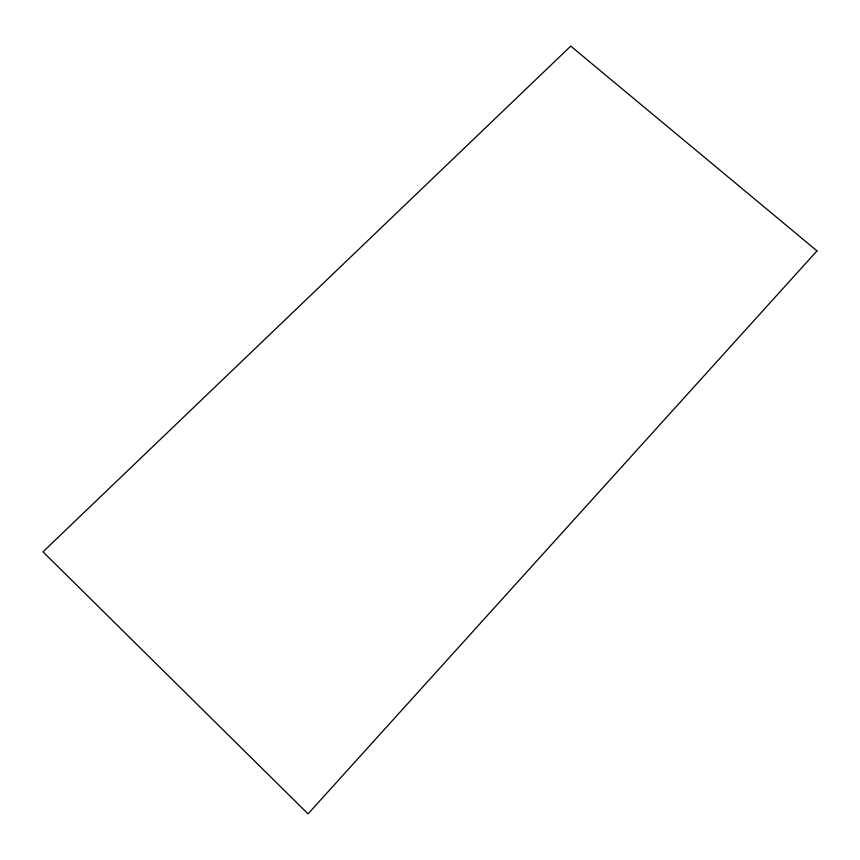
<?xml version="1.0" encoding="UTF-8"?>
<svg xmlns="http://www.w3.org/2000/svg" width="860" height="860" viewBox="0 0 860 860"><rect width="100%" height="100%" fill="white"/><g stroke="black" fill="none" stroke-linecap="round" stroke-linejoin="round"><path stroke-width="1.29" d="M817 250.873L308.041 813.872L43 551.83L570.75 46.128L817 250.873"/></g></svg>
